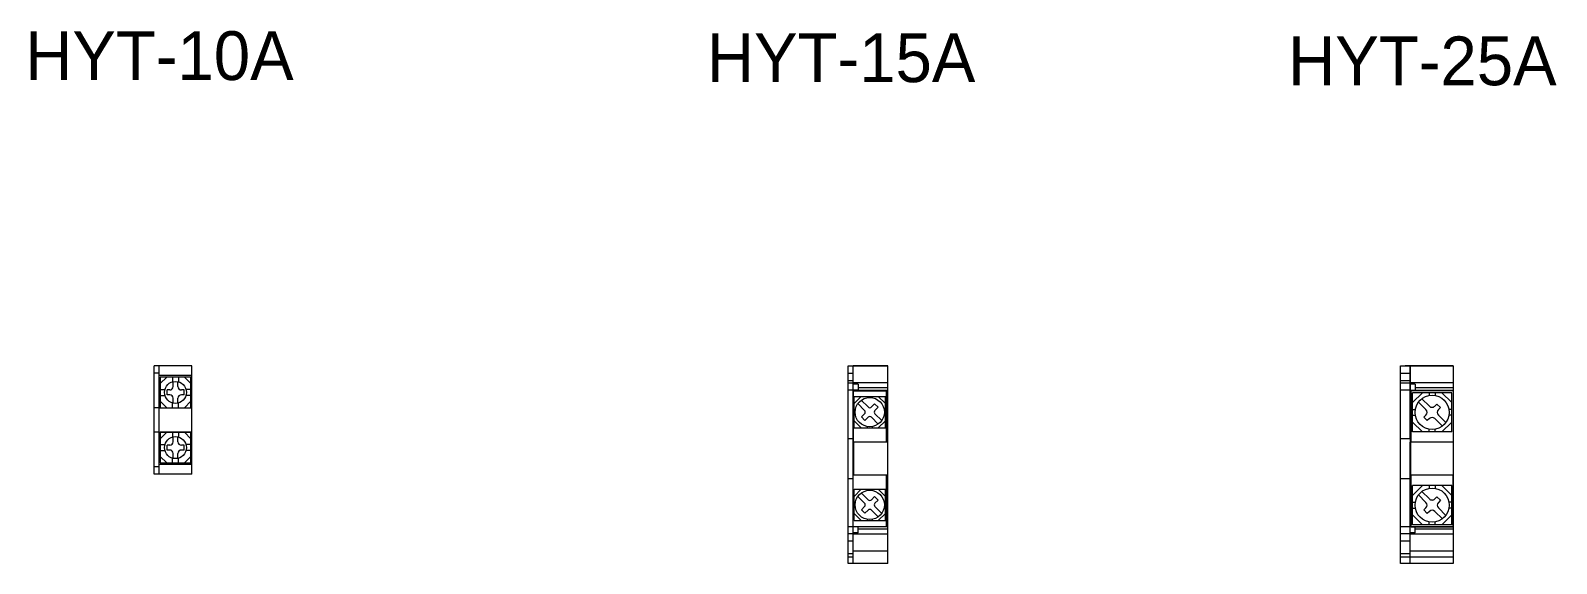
# Model space of a CAD drawing. Header units: millimetres. Extents: x 133 to 1212, y 97 to 428.
# Drawn here: x 133.2 to 445.7, y 318.7 to 427.9 of the extents above; entities that cross this region are included whole.
import ezdxf

# ---------------------------------------------------------------- set-up
doc = ezdxf.new("R2010")
doc.units = ezdxf.units.MM
doc.layers.add('hw_VTP', color=7, linetype='Continuous', lineweight=13)
doc.styles.add('RO', font='txt')

# ---------------------------------------------------------------- blocks, each defined once
blk = doc.blocks.new('CD_1P-10A')
at = {"layer": 'hw_VTP'}
for p, q in [((7.7, 11.1), (0, 11.1)), ((0, -11.1), (0, 11.1)), ((1, 9.59), (0, 9.59)), ((1, -11.1), (1, 11.1)), ((7.7, -11.1), (7.7, 11.1)), ((2.55, 8.79), (1.2, 7.44)), ((7.5, 8.79), (1.2, 8.79)), ((1.2, 8.79), (1.2, 2.49)), ((3.75, 8.79), (3.75, 7.81)), ((3.85, 6.84), (3.85, 7.84)), ((4.85, 6.84), (4.85, 7.83)), ((4.95, 8.79), (4.95, 7.8)), ((7.5, 7.44), (6.15, 8.79)), ((7.5, 2.49), (7.5, 8.79)), ((1.2, 6.24), (2.16, 6.24)), ((1.2, 5.04), (2.16, 5.04)), ((1.2, 3.84), (2.55, 2.49)), ((2.6, 5.14), (2.6, 6.14)), ((3.15, 6.14), (2.6, 6.14)), ((3.15, 5.14), (2.6, 5.14)), ((3.75, 2.49), (3.75, 3.47)), ((3.85, 3.44), (3.85, 4.44)), ((4.85, 3.45), (4.85, 4.44)), ((4.95, 2.49), (4.95, 3.48)), ((6.1, 6.14), (5.55, 6.14)), ((6.1, 5.14), (5.55, 5.14)), ((6.1, 5.14), (6.1, 6.14)), ((6.15, 2.49), (7.5, 3.84)), ((7.5, 6.24), (6.5, 6.24)), ((7.5, 5.04), (6.5, 5.04)), ((1, 2.49), (0, 2.49)), ((1, 2.49), (7.7, 2.49)), ((1.2, 2.49), (7.5, 2.49)), ((1, -2.51), (0, -2.51)), ((1, -2.51), (7.7, -2.51)), ((2.55, -2.51), (1.2, -3.86)), ((7.5, -2.51), (1.2, -2.51)), ((1.2, -2.51), (1.2, -8.81)), ((3.75, -2.51), (3.75, -3.48)), ((4.95, -2.51), (4.95, -3.49)), ((7.5, -3.86), (6.15, -2.51)), ((7.5, -8.81), (7.5, -2.51)), ((1.2, -5.06), (2.16, -5.06)), ((2.6, -6.16), (2.6, -5.16)), ((3.15, -5.16), (2.6, -5.16)), ((3.15, -6.16), (2.6, -6.16)), ((3.85, -4.46), (3.85, -3.46)), ((4.85, -4.46), (4.85, -3.47)), ((6.1, -5.16), (5.55, -5.16)), ((6.1, -6.16), (5.55, -6.16)), ((6.1, -6.16), (6.1, -5.16)), ((7.5, -5.06), (6.5, -5.06)), ((1.2, -6.26), (2.16, -6.26)), ((1.2, -7.46), (2.55, -8.81)), ((1.2, -8.81), (7.5, -8.81)), ((3.75, -8.81), (3.75, -7.83)), ((3.85, -7.86), (3.85, -6.86)), ((4.85, -7.85), (4.85, -6.86)), ((4.95, -8.81), (4.95, -7.82)), ((6.15, -8.81), (7.5, -7.46)), ((7.5, -6.26), (6.5, -6.26)), ((1, -9.61), (0, -9.61)), ((7.7, -11.1), (0, -11.1))]:
    blk.add_line(p, q, dxfattribs=at)
at = {"layer": 'hw_VTP', "color": 4}
for p, q in [((7.7, 9.09), (1, 9.09)), ((7.7, 2.49), (7.7, 9.09)), ((7.7, -9.11), (7.7, -2.51)), ((7.7, -9.11), (1, -9.11))]:
    blk.add_line(p, q, dxfattribs=at)
at = {"layer": 'hw_VTP'}
for centre in [(4.33, 5.64), (4.33, -5.66)]:
    blk.add_circle(centre, 2.25, dxfattribs=at)
for centre, start, end in [((3.15, 6.84), 270, 0), ((5.55, 6.84), 180, 270), ((3.15, 4.44), 0, 90), ((5.55, 4.44), 90, 180), ((3.15, -4.46), 270, 0), ((3.15, -6.86), 0, 90), ((5.55, -4.46), 180, 270), ((5.55, -6.86), 90, 180)]:
    blk.add_arc(centre, 0.7, start, end, dxfattribs=at)
blk = doc.blocks.new('*U395')
blk.add_line((2, 24.86), (2, 18.06))
at = {"layer": 'hw_VTP'}
for p, q in [((0, 0), (0, 40.5)), ((0, 40.5), (10.8, 40.5)), ((2, 38.92), (0, 38.92)), ((10.8, 40.5), (1, 40.5)), ((2, 25.56), (2, 40.5)), ((2, 40.5), (2, 24.86)), ((10.8, 40.5), (10.8, 0)), ((2, 37.44), (0, 37.44)), ((2, 36.95), (0, 36.95)), ((2, 35.5), (0, 35.5)), ((10.8, 37), (2, 37)), ((3, 36.7), (2, 36.7)), ((2, 35.5), (10.8, 35.5)), ((4.49, 34.95), (2.5, 32.96)), ((3, 36.7), (3, 35.5)), ((10.8, 36), (3, 36)), ((10.5, 32.96), (8.51, 34.95)), ((4.49, 26.95), (2.5, 28.94)), ((10.5, 28.94), (8.51, 26.95)), ((2, 25.56), (0, 25.56)), ((10.8, 24.86), (2, 24.86)), ((2, 17.36), (0, 17.36)), ((2, 0), (2, 18.06)), ((10.8, 18.06), (2, 18.06)), ((4.49, 15.95), (2.5, 13.96)), ((10.5, 13.96), (8.51, 15.95)), ((4.49, 7.95), (2.5, 9.94)), ((10.5, 9.94), (8.51, 7.95)), ((2, 7.5), (0, 7.5)), ((10.8, 7.5), (2, 7.5)), ((3, 6.3), (2, 6.3)), ((3, 6.3), (3, 7.5)), ((10.8, 7), (3, 7)), ((2, 6.05), (0, 6.05)), ((2, 4.55), (0, 4.55)), ((10.8, 6), (2, 6)), ((2, 2), (0, 2)), ((1, 1.3), (0, 1.3)), ((10.8, 0), (0, 0)), ((10.8, 1.3), (1, 1.3)), ((10.8, 2.5), (2, 2.5))]:
    blk.add_line(p, q, dxfattribs=at)
at = {"layer": 'hw_VTP', "color": 4}
for p, q in [((2.2, 35.41), (10.8, 35.41)), ((2.2, 24.86), (2.2, 35.41)), ((10.8, 35.41), (10.8, 24.86)), ((2.2, 7.51), (2.2, 18.06)), ((10.8, 7.51), (10.8, 18.06)), ((2.2, 7.51), (10.8, 7.51))]:
    blk.add_line(p, q, dxfattribs=at)
at = {"layer": 'hw_VTP', "color": 0}
for p, q in [((10.5, 34.95), (2.5, 34.95)), ((2.5, 26.95), (2.5, 34.95)), ((5.9, 34.95), (5.9, 34.4)), ((7.1, 34.95), (7.1, 34.4)), ((10.5, 26.95), (10.5, 34.95)), ((2.5, 31.55), (3.05, 31.55)), ((5.23, 31.52), (3.7, 33.05)), ((5.93, 32.22), (4.4, 33.76)), ((7.49, 32.65), (7.07, 32.22)), ((8.2, 31.94), (7.49, 32.65)), ((8.2, 31.94), (7.77, 31.52)), ((10.5, 31.55), (9.95, 31.55)), ((2.5, 30.35), (3.05, 30.35)), ((5.23, 30.39), (4.8, 29.96)), ((5.51, 29.26), (4.8, 29.96)), ((5.93, 29.68), (5.51, 29.26)), ((8.6, 28.15), (7.07, 29.68)), ((9.3, 28.86), (7.77, 30.39)), ((10.5, 30.35), (9.95, 30.35)), ((10.5, 26.95), (2.5, 26.95)), ((5.9, 26.95), (5.9, 27.5)), ((7.1, 26.95), (7.1, 27.5)), ((10.5, 15.95), (2.5, 15.95)), ((2.5, 7.95), (2.5, 15.95)), ((5.9, 15.95), (5.9, 15.4)), ((7.1, 15.95), (7.1, 15.4)), ((10.5, 7.95), (10.5, 15.95)), ((2.5, 12.55), (3.05, 12.55)), ((5.23, 12.52), (3.7, 14.05)), ((5.93, 13.22), (4.4, 14.76)), ((7.49, 13.65), (7.07, 13.22)), ((8.2, 12.94), (7.49, 13.65)), ((8.2, 12.94), (7.77, 12.52)), ((10.5, 12.55), (9.95, 12.55)), ((2.5, 11.35), (3.05, 11.35)), ((5.23, 11.39), (4.8, 10.96)), ((5.51, 10.26), (4.8, 10.96)), ((5.93, 10.68), (5.51, 10.26)), ((8.6, 9.15), (7.07, 10.68)), ((9.3, 9.86), (7.77, 11.39)), ((10.5, 11.35), (9.95, 11.35)), ((10.5, 7.95), (2.5, 7.95)), ((5.9, 7.95), (5.9, 8.5)), ((7.1, 7.95), (7.1, 8.5))]:
    blk.add_line(p, q, dxfattribs=at)
at = {"layer": 'hw_VTP'}
for centre in [(6.5, 30.95), (6.5, 11.95)]:
    blk.add_circle(centre, 3.5, dxfattribs=at)
at = {"layer": 'hw_VTP', "color": 0}
for centre, start, end in [((4.66, 30.95), 315, 45), ((6.5, 32.79), 225, 315), ((8.34, 30.95), 135, 225), ((6.5, 29.11), 45, 135), ((4.66, 11.95), 315, 45), ((6.5, 13.79), 225, 315), ((8.34, 11.95), 135, 225), ((6.5, 10.11), 45, 135)]:
    blk.add_arc(centre, 0.8, start, end, dxfattribs=at)
blk = doc.blocks.new('*U397')
blk.add_line((1, 24.86), (1, 18.06))
at = {"layer": 'hw_VTP'}
for p, q in [((0, 0), (0, 40.5)), ((0, 40.5), (8.1, 40.5)), ((1, 38.92), (0, 38.92)), ((1, 24.86), (1, 40.5)), ((8.1, 40.5), (1, 40.5)), ((8.1, 0), (8.1, 40.5)), ((1, 37.44), (0, 37.44)), ((1, 36.95), (0, 36.95)), ((2, 35.5), (0, 35.5)), ((8.1, 37), (1, 37)), ((2, 36.7), (1, 36.7)), ((2, 36.7), (2, 35.5)), ((8.1, 36), (2, 36)), ((2, 35.5), (8.1, 35.5)), ((1.2, 27.8), (1.2, 34.2)), ((1.2, 34.2), (7.6, 34.2)), ((1.2, 32.75), (2.65, 34.2)), ((1.2, 31.5), (1.44, 31.5)), ((3.34, 31.35), (1.95, 32.74)), ((4.05, 32.06), (2.66, 33.45)), ((3.9, 33.96), (3.9, 34.2)), ((4.75, 32.06), (5.39, 32.7)), ((4.9, 34.2), (4.9, 33.96)), ((6.1, 31.99), (5.39, 32.7)), ((5.46, 31.35), (6.1, 31.99)), ((6.15, 34.2), (7.6, 32.75)), ((7.36, 31.5), (7.6, 31.5)), ((7.6, 27.8), (7.6, 34.2)), ((1.44, 30.5), (1.2, 30.5)), ((2.65, 27.8), (1.2, 29.25)), ((2.7, 30.01), (3.34, 30.65)), ((3.41, 29.3), (2.7, 30.01)), ((3.41, 29.3), (4.05, 29.94)), ((6.14, 28.55), (4.75, 29.94)), ((6.85, 29.26), (5.46, 30.65)), ((7.6, 29.25), (6.15, 27.8)), ((7.6, 30.5), (7.36, 30.5)), ((1, 25.56), (0, 25.56)), ((1.2, 27.8), (7.6, 27.8)), ((3.9, 27.8), (3.9, 28.04)), ((4.9, 28.04), (4.9, 27.8)), ((8.1, 24.86), (1, 24.86)), ((1, 17.36), (0, 17.36)), ((1, 0), (1, 18.06)), ((8.1, 18.06), (1, 18.06)), ((1.2, 8.8), (1.2, 15.2)), ((1.2, 15.2), (7.6, 15.2)), ((1.2, 13.75), (2.65, 15.2)), ((3.34, 12.35), (1.95, 13.74)), ((4.05, 13.06), (2.66, 14.45)), ((3.9, 14.96), (3.9, 15.2)), ((4.75, 13.06), (5.39, 13.7)), ((4.9, 15.2), (4.9, 14.96)), ((6.1, 12.99), (5.39, 13.7)), ((5.46, 12.35), (6.1, 12.99)), ((6.15, 15.2), (7.6, 13.75)), ((7.6, 8.8), (7.6, 15.2)), ((1.2, 12.5), (1.44, 12.5)), ((1.44, 11.5), (1.2, 11.5)), ((2.65, 8.8), (1.2, 10.25)), ((2.7, 11.01), (3.34, 11.65)), ((3.41, 10.3), (2.7, 11.01)), ((3.41, 10.3), (4.05, 10.94)), ((6.14, 9.55), (4.75, 10.94)), ((6.85, 10.26), (5.46, 11.65)), ((7.6, 10.25), (6.15, 8.8)), ((7.36, 12.5), (7.6, 12.5)), ((7.6, 11.5), (7.36, 11.5)), ((2, 7.5), (0, 7.5)), ((2, 6.3), (1, 6.3)), ((1.2, 8.8), (7.6, 8.8)), ((2, 6.3), (2, 7.5)), ((8.1, 7.5), (2, 7.5)), ((8.1, 7), (2, 7)), ((3.9, 8.8), (3.9, 9.04)), ((4.9, 9.04), (4.9, 8.8)), ((1, 6.05), (0, 6.05)), ((1, 4.55), (0, 4.55)), ((8.1, 6), (1, 6)), ((1, 2), (0, 2)), ((1, 1.3), (0, 1.3)), ((8.1, 0), (0, 0)), ((8.1, 2.5), (1, 2.5))]:
    blk.add_line(p, q, dxfattribs=at)
at = {"layer": 'hw_VTP', "color": 4}
for p, q in [((1, 35.4), (7.8, 35.4)), ((1, 24.86), (1, 35.4)), ((1, 35.32), (1, 24.86)), ((7.8, 24.86), (7.8, 35.4)), ((1, 7.6), (1, 18.06)), ((1, 7.6), (1, 18.06)), ((7.8, 7.6), (7.8, 18.06)), ((1, 7.6), (7.8, 7.6))]:
    blk.add_line(p, q, dxfattribs=at)
at = {"layer": 'hw_VTP'}
for centre in [(4.4, 31), (4.4, 12)]:
    blk.add_circle(centre, 3, dxfattribs=at)
for centre, start, end in [((2.99, 31), 315, 45), ((4.4, 32.41), 225, 315), ((5.81, 31), 135, 225), ((4.4, 29.59), 45, 135), ((4.4, 13.41), 225, 315), ((2.99, 12), 315, 45), ((4.4, 10.59), 45, 135), ((5.81, 12), 135, 225)]:
    blk.add_arc(centre, 0.5, start, end, dxfattribs=at)

msp = doc.modelspace()

# ---------------------------------------------------------------- block references
for name, p in [('CD_1P-10A', (158.59, 348.1)), ('*U397', (300.71, 318.7)), ('*U395', (413.78, 318.7))]:
    msp.add_blockref(name, p)

# ---------------------------------------------------------------- texts
at = {"color": 3, "style": 'RO'}
for s, p in [('HYT-10A', (132.14, 417.73)), ('HYT-15A', (271.75, 417.3)), ('HYT-25A', (390.78, 416.66))]:
    msp.add_text(s, height=10, dxfattribs=at).set_placement(p)

doc.saveas('drawing.dxf')
